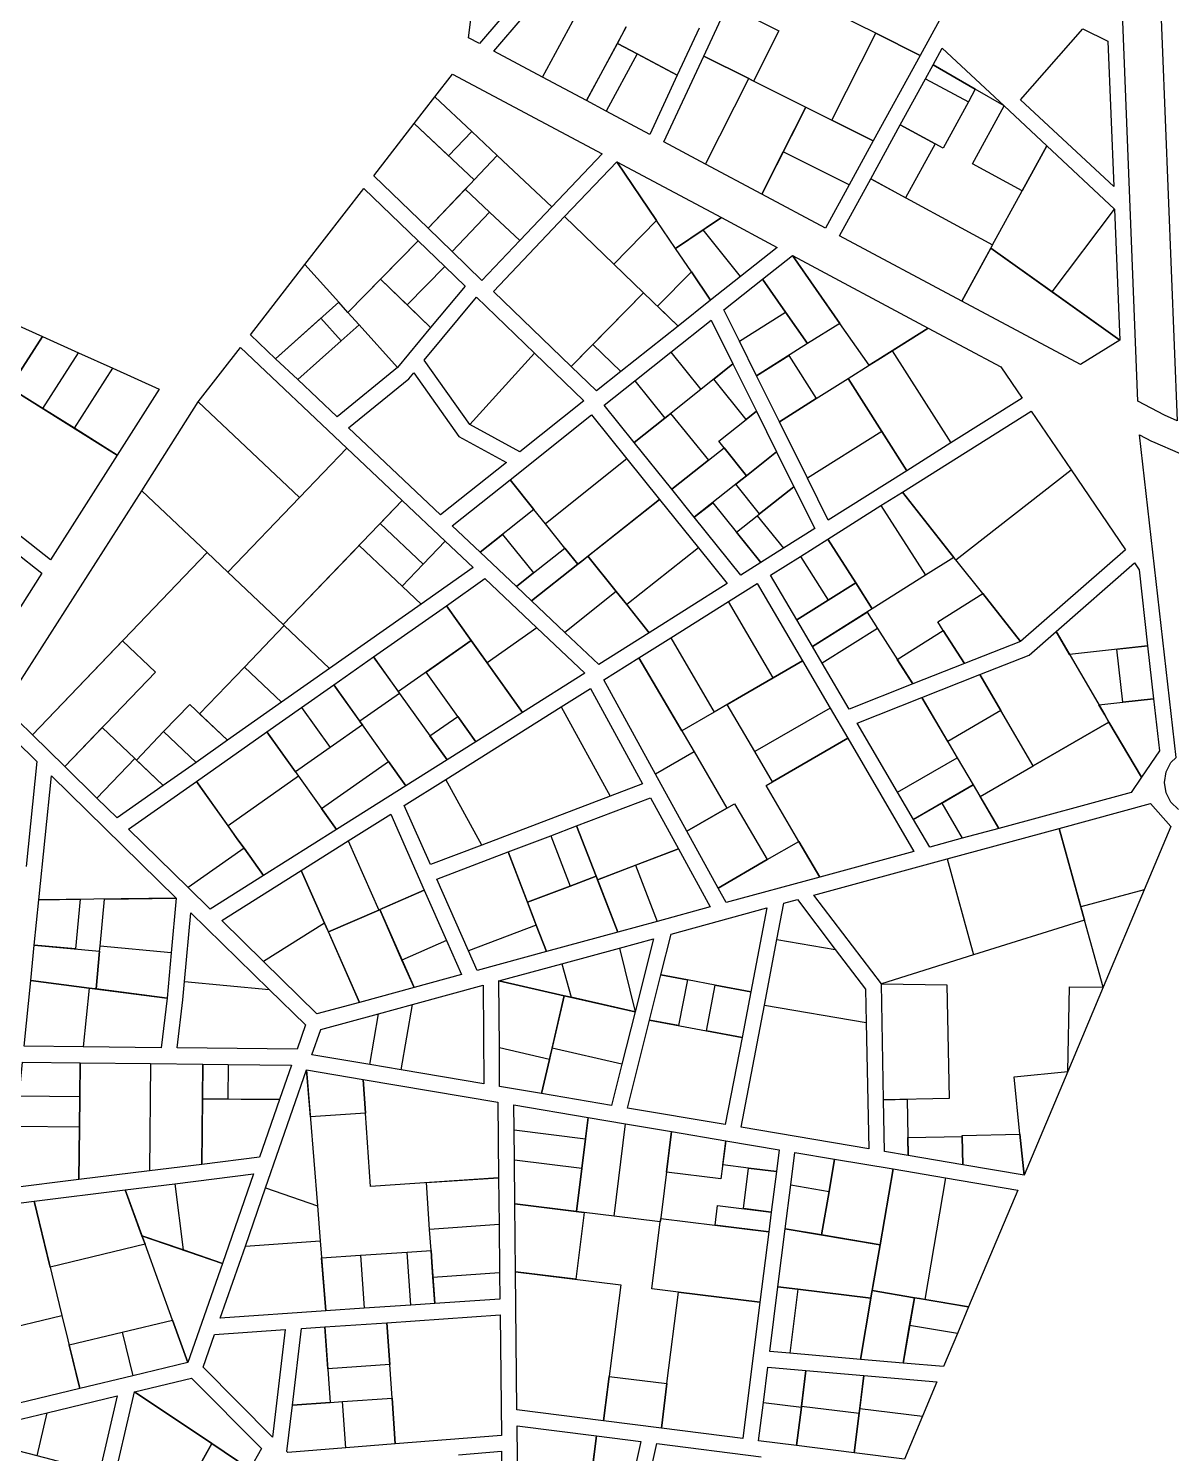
# Model space of a CAD drawing. Header units: inches. Extents: x 479068 to 481072, y 3926601 to 3928387.
# Drawn here: x 480594.9 to 480833.3, y 3927664 to 3927961.1 of the extents above; entities that cross this region are included whole.
import ezdxf

# ---------------------------------------------------------------- set-up
doc = ezdxf.new("R2010")
doc.units = ezdxf.units.IN
doc.header["$MEASUREMENT"] = 0

msp = doc.modelspace()

# ---------------------------------------------------------------- linework, layer by layer
for points in [[(480830.06, 3927989.36), (480834.43, 3927879.34), (480831.78, 3927880.47), (480826.26, 3927883.41), (480822.06, 3927989.08)], [(480705.94, 3927977.81), (480688.94, 3927957.99), (480686.69, 3927959.19), (480689.99, 3927985.78)], [(480765.46, 3927985.71), (480790.51, 3927973.18), (480780.83, 3927955.49)], [(480702.08, 3927950.97), (480691.94, 3927956.39), (480704.61, 3927971.16)], [(480702.08, 3927950.97), (480711.12, 3927967.69)], [(480735.73, 3927955.36), (480740.68, 3927965.98)], [(480740.68, 3927965.98), (480751.42, 3927960.61), (480746.12, 3927950.16), (480745.59, 3927950.43)], [(480771.59, 3927960.12), (480756.35, 3927967.73)], [(480719.58, 3927961.43), (480711.27, 3927946.07)], [(480717.73, 3927958.02), (480719.58, 3927961.43)], [(480734.78, 3927961.19), (480730.21, 3927951.36)], [(480771.09, 3927937.68), (480762.42, 3927942.02), (480771.59, 3927960.12)], [(480771.59, 3927960.12), (480771.59, 3927960.12), (480780.83, 3927955.49)], [(480780.83, 3927955.49), (480771.59, 3927960.12)], [(480814.79, 3927961.04), (480820.01, 3927958.44), (480821.21, 3927928.14), (480801.81, 3927946.26), (480814.79, 3927961.04)], [(480711.27, 3927946.07), (480717.73, 3927958.02)], [(480721.84, 3927955.83), (480717.73, 3927958.02)], [(480717.73, 3927958.02), (480721.84, 3927955.83)], [(480783.55, 3927953.55), (480785.45, 3927957.01), (480798.34, 3927944.97)], [(480721.84, 3927955.83), (480715.37, 3927943.88)], [(480721.84, 3927955.83), (480721.84, 3927955.83)], [(480730.21, 3927951.36), (480721.84, 3927955.83)], [(480721.84, 3927955.83), (480730.21, 3927951.36)], [(480736.09, 3927932.82), (480727.41, 3927937.46), (480735.73, 3927955.36)], [(480745.13, 3927950.66), (480735.73, 3927955.36)], [(480735.73, 3927955.36), (480745.13, 3927950.66)], [(480780.83, 3927955.49), (480771.09, 3927937.68)], [(480679.67, 3927946.84), (480683.36, 3927951.6), (480714.55, 3927934.96), (480704.07, 3927923.94)], [(480711.27, 3927946.07), (480702.08, 3927950.97)], [(480730.21, 3927951.36), (480724.47, 3927939.02), (480715.37, 3927943.88)], [(480781.96, 3927950.64), (480783.55, 3927953.55)], [(480792.35, 3927948.44), (480783.55, 3927953.55)], [(480783.55, 3927953.55), (480792.35, 3927948.44), (480792.35, 3927948.44)], [(480736.09, 3927932.82), (480745.13, 3927950.66)], [(480745.13, 3927950.66), (480745.13, 3927950.66)], [(480745.59, 3927950.43), (480745.13, 3927950.66)], [(480745.13, 3927950.66), (480745.59, 3927950.43)], [(480745.59, 3927950.43), (480757.01, 3927944.72)], [(480776.7, 3927941.02), (480781.96, 3927950.64)], [(480781.96, 3927950.64), (480790.91, 3927945.81)], [(480792.35, 3927948.44), (480790.91, 3927945.81)], [(480798.34, 3927944.97), (480792.35, 3927948.44)], [(480675.36, 3927941.29), (480679.67, 3927946.84)], [(480687.34, 3927939.65), (480679.67, 3927946.84)], [(480679.67, 3927946.84), (480687.34, 3927939.65), (480687.34, 3927939.65)], [(480715.37, 3927943.88), (480711.27, 3927946.07)], [(480790.91, 3927945.81), (480785.65, 3927936.19), (480783.97, 3927937.1)], [(480802.13, 3927927.29), (480791.74, 3927932.9), (480798.34, 3927944.97)], [(480798.34, 3927944.97), (480807.25, 3927936.65)], [(480757.01, 3927944.72), (480747.81, 3927926.57)], [(480752.3, 3927935.42), (480757.01, 3927944.72)], [(480757.01, 3927944.72), (480771.09, 3927937.68)], [(480678.25, 3927919.46), (480666.91, 3927930.4), (480675.36, 3927941.29)], [(480675.36, 3927941.29), (480687.86, 3927929.56)], [(480687.34, 3927939.65), (480682.52, 3927934.58), (480675.36, 3927941.29)], [(480692.68, 3927934.63), (480687.34, 3927939.65)], [(480770.54, 3927929.76), (480776.7, 3927941.02)], [(480783.97, 3927937.1), (480776.7, 3927941.02)], [(480776.7, 3927941.02), (480783.97, 3927937.1), (480783.97, 3927937.1)], [(480771.09, 3927937.68), (480766.08, 3927928.53)], [(480783.97, 3927937.1), (480777.81, 3927925.84), (480770.54, 3927929.76)], [(480802.13, 3927927.29), (480807.25, 3927936.65)], [(480807.25, 3927936.65), (480802.13, 3927927.29), (480802.13, 3927927.29)], [(480807.25, 3927936.65), (480821.4, 3927923.44)], [(480687.86, 3927929.56), (480692.68, 3927934.63)], [(480692.68, 3927934.63), (480692.68, 3927934.63), (480704.07, 3927923.94)], [(480704.07, 3927923.94), (480692.68, 3927934.63)], [(480706.72, 3927921.92), (480717.58, 3927933.34)], [(480725.89, 3927921.09), (480717.58, 3927933.34)], [(480717.58, 3927933.34), (480725.89, 3927921.09), (480725.89, 3927921.09)], [(480717.58, 3927933.34), (480739.42, 3927921.68)], [(480747.81, 3927926.57), (480752.3, 3927935.42)], [(480766.08, 3927928.53), (480752.3, 3927935.42)], [(480747.81, 3927926.57), (480736.09, 3927932.82)], [(480652.54, 3927911.89), (480664.87, 3927927.77), (480676.16, 3927916.87)], [(480687.14, 3927928.8), (480678.25, 3927919.46)], [(480678.25, 3927919.46), (480685.98, 3927927.59)], [(480685.98, 3927927.59), (480687.14, 3927928.8)], [(480691.05, 3927922.83), (480685.98, 3927927.59)], [(480685.98, 3927927.59), (480691.05, 3927922.83)], [(480687.86, 3927929.56), (480687.86, 3927929.56), (480687.14, 3927928.8)], [(480687.14, 3927928.8), (480687.86, 3927929.56)], [(480766.08, 3927928.53), (480761.12, 3927919.46), (480747.81, 3927926.57)], [(480789.55, 3927904.29), (480764.05, 3927917.9), (480770.54, 3927929.76)], [(480770.54, 3927929.76), (480795.97, 3927916.03)], [(480795.97, 3927916.03), (480802.13, 3927927.29)], [(480683.25, 3927914.63), (480691.05, 3927922.83)], [(480691.05, 3927922.83), (480691.05, 3927922.83)], [(480697.37, 3927916.9), (480691.05, 3927922.83)], [(480691.05, 3927922.83), (480697.37, 3927916.9)], [(480708.11, 3927890.64), (480691.87, 3927906.31), (480706.72, 3927921.92)], [(480704.07, 3927923.94), (480697.37, 3927916.9)], [(480706.72, 3927921.92), (480723.17, 3927906.04)], [(480725.89, 3927921.09), (480717, 3927912), (480706.72, 3927921.92)], [(480739.42, 3927921.68), (480729.84, 3927915.27)], [(480735.59, 3927919.12), (480739.42, 3927921.68)], [(480739.42, 3927921.68), (480751.03, 3927915.48), (480743.4, 3927909.42)], [(480808.4, 3927906.18), (480821.4, 3927923.44)], [(480821.4, 3927923.44), (480822.48, 3927896.14)], [(480683.25, 3927914.63), (480678.25, 3927919.46)], [(480729.84, 3927915.27), (480725.89, 3927921.09)], [(480729.84, 3927915.27), (480735.59, 3927919.12)], [(480743.4, 3927909.42), (480735.59, 3927919.12)], [(480676.16, 3927916.87), (480661.54, 3927901.92)], [(480668.31, 3927908.85), (480676.16, 3927916.87)], [(480676.16, 3927916.87), (480681.71, 3927911.52)], [(480697.37, 3927916.9), (480689.49, 3927908.61), (480683.25, 3927914.63)], [(480733.15, 3927910.39), (480729.84, 3927915.27)], [(480795.72, 3927915.57), (480789.55, 3927904.29)], [(480789.55, 3927904.29), (480795.59, 3927915.33)], [(480795.59, 3927915.33), (480795.72, 3927915.57)], [(480795.59, 3927915.33), (480822.48, 3927896.14)], [(480808.4, 3927906.18), (480795.59, 3927915.33)], [(480795.97, 3927916.03), (480795.97, 3927916.03), (480795.72, 3927915.57)], [(480795.72, 3927915.57), (480795.97, 3927916.03)], [(480747.99, 3927908.85), (480754.21, 3927913.78)], [(480764.11, 3927899.64), (480754.21, 3927913.78)], [(480754.21, 3927913.78), (480764.11, 3927899.64), (480764.11, 3927899.64)], [(480754.21, 3927913.78), (480782.55, 3927898.66)], [(480646.45, 3927892.28), (480641.19, 3927897.26), (480652.54, 3927911.89)], [(480659.64, 3927904.03), (480652.54, 3927911.89)], [(480652.54, 3927911.89), (480659.64, 3927904.03), (480659.64, 3927904.03)], [(480681.71, 3927911.52), (480673.86, 3927903.49)], [(480681.71, 3927911.52), (480685.95, 3927907.42), (480678.77, 3927898.75)], [(480730.38, 3927899.08), (480726.12, 3927903.2), (480733.15, 3927910.39)], [(480733.15, 3927910.39), (480733.15, 3927910.39), (480737.17, 3927904.47)], [(480737.17, 3927904.47), (480733.15, 3927910.39)], [(480743.4, 3927909.42), (480737.17, 3927904.47)], [(480661.54, 3927901.92), (480668.31, 3927908.85)], [(480668.31, 3927908.85), (480678.77, 3927898.75)], [(480673.86, 3927903.49), (480668.31, 3927908.85)], [(480743.18, 3927895.9), (480739.93, 3927902.44), (480747.99, 3927908.85)], [(480752.81, 3927901.96), (480747.99, 3927908.85)], [(480747.99, 3927908.85), (480752.81, 3927901.96)], [(480659.64, 3927904.03), (480646.45, 3927892.28)], [(480661.54, 3927901.92), (480659.64, 3927904.03)], [(480678.77, 3927898.75), (480673.86, 3927903.49)], [(480686.94, 3927878.55), (480677.45, 3927891.95), (480688.34, 3927905.12), (480700.47, 3927893.41)], [(480723.17, 3927906.04), (480708.11, 3927890.64)], [(480712.59, 3927895.23), (480723.17, 3927906.04)], [(480723.17, 3927906.04), (480730.38, 3927899.08)], [(480737.17, 3927904.47), (480730.38, 3927899.08)], [(480822.48, 3927896.14), (480814.32, 3927891.07), (480789.55, 3927904.29)], [(480822.48, 3927896.14), (480808.4, 3927906.18)], [(480580.15, 3927895.31), (480585.59, 3927902.38), (480597.82, 3927896.88)], [(480646.45, 3927892.28), (480655.92, 3927900.72), (480660.16, 3927896.03)], [(480663.87, 3927899.34), (480661.54, 3927901.92)], [(480743.18, 3927895.9), (480752.81, 3927901.96)], [(480752.81, 3927901.96), (480752.81, 3927901.96)], [(480757.39, 3927895.42), (480752.81, 3927901.96)], [(480752.81, 3927901.96), (480757.39, 3927895.42)], [(480660.16, 3927896.03), (480663.87, 3927899.34)], [(480663.87, 3927899.34), (480663.87, 3927899.34), (480671.9, 3927890.45)], [(480671.9, 3927890.45), (480663.87, 3927899.34)], [(480678.77, 3927898.75), (480671.9, 3927890.45)], [(480730.38, 3927899.08), (480718.43, 3927889.59)], [(480728.85, 3927893.65), (480737.27, 3927900.33), (480741.82, 3927891.18)], [(480764.11, 3927899.64), (480757.39, 3927895.42)], [(480770.23, 3927890.9), (480764.11, 3927899.64)], [(480782.55, 3927898.66), (480772, 3927892.02)], [(480775.01, 3927893.92), (480782.55, 3927898.66)], [(480782.55, 3927898.66), (480797.69, 3927890.58), (480802.12, 3927884.08), (480787.25, 3927874.73)], [(480592.04, 3927887.83), (480597.82, 3927896.88)], [(480597.82, 3927896.88), (480592.04, 3927887.83)], [(480597.82, 3927896.88), (480605.35, 3927893.5)], [(480630.32, 3927883.26), (480639.15, 3927894.63), (480661.33, 3927873.64)], [(480660.16, 3927896.03), (480660.16, 3927896.03), (480651.06, 3927887.92)], [(480651.06, 3927887.92), (480660.16, 3927896.03)], [(480708.11, 3927890.64), (480712.59, 3927895.23)], [(480712.59, 3927895.23), (480718.43, 3927889.59)], [(480746.75, 3927888.72), (480743.18, 3927895.9)], [(480757.39, 3927895.42), (480746.75, 3927888.72)], [(480597.94, 3927881.88), (480605.35, 3927893.5)], [(480605.35, 3927893.5), (480612.49, 3927890.3)], [(480651.06, 3927887.92), (480646.45, 3927892.28)], [(480700.47, 3927893.41), (480686.94, 3927878.55)], [(480700.47, 3927893.41), (480710.75, 3927883.49), (480697.4, 3927872.89), (480686.94, 3927878.55)], [(480721.33, 3927887.67), (480728.85, 3927893.65)], [(480728.85, 3927893.65), (480735.11, 3927885.86)], [(480746.75, 3927888.72), (480753.48, 3927892.95), (480759.2, 3927883.97)], [(480770.23, 3927890.9), (480772, 3927892.02)], [(480772, 3927892.02), (480770.23, 3927890.9), (480770.23, 3927890.9)], [(480772, 3927892.02), (480775.01, 3927893.92)], [(480775.01, 3927893.92), (480787.25, 3927874.73)], [(480604.49, 3927877.76), (480612.49, 3927890.3)], [(480612.49, 3927890.3), (480622.2, 3927885.94), (480613.41, 3927872.15)], [(480671.9, 3927890.45), (480659.26, 3927880.16), (480651.06, 3927887.92)], [(480684.67, 3927876.02), (480694.58, 3927870.66), (480680.84, 3927859.74), (480661.68, 3927877.86), (480674.26, 3927888.1), (480675.26, 3927889.31), (480684.67, 3927876.02)], [(480718.43, 3927889.59), (480713.36, 3927885.57), (480708.11, 3927890.64)], [(480741.82, 3927891.18), (480735.11, 3927885.86)], [(480744.58, 3927879.61), (480737.82, 3927888.01), (480741.82, 3927891.18)], [(480741.82, 3927891.18), (480746.72, 3927881.31)], [(480751.51, 3927879.13), (480746.75, 3927888.72)], [(480765.81, 3927888.12), (480770.23, 3927890.9)], [(480591.03, 3927886.23), (480613.41, 3927872.15)], [(480597.94, 3927881.88), (480591.03, 3927886.23)], [(480721.2, 3927874.82), (480714.94, 3927882.6), (480721.33, 3927887.67)], [(480721.33, 3927887.67), (480727.59, 3927879.89)], [(480735.11, 3927885.86), (480728.21, 3927880.39)], [(480759.2, 3927883.97), (480765.81, 3927888.12)], [(480772.84, 3927877.11), (480765.81, 3927888.12)], [(480765.81, 3927888.12), (480772.84, 3927877.11)], [(480618.53, 3927864.76), (480630.32, 3927883.26)], [(480651.47, 3927863.35), (480630.32, 3927883.26)], [(480759.2, 3927883.97), (480759.2, 3927883.97), (480751.51, 3927879.13)], [(480751.51, 3927879.13), (480759.2, 3927883.97)], [(480604.49, 3927877.76), (480597.94, 3927881.88)], [(480695.34, 3927867.03), (480712.35, 3927880.54), (480719.71, 3927871.39)], [(480727.59, 3927879.89), (480721.2, 3927874.82)], [(480721.2, 3927874.82), (480727.59, 3927879.89)], [(480727.59, 3927879.89), (480728.21, 3927880.39)], [(480728.21, 3927880.39), (480727.59, 3927879.89)], [(480727.59, 3927879.89), (480727.59, 3927879.89)], [(480728.21, 3927880.39), (480728.83, 3927880.87), (480736.69, 3927871.09)], [(480739.98, 3927873.7), (480738.87, 3927875.09), (480744.58, 3927879.61)], [(480744.58, 3927879.61), (480746.72, 3927881.31)], [(480746.72, 3927881.31), (480744.58, 3927879.61), (480744.58, 3927879.61)], [(480746.72, 3927881.31), (480750.93, 3927872.84)], [(480777.16, 3927864.46), (480803.98, 3927881.35), (480812.32, 3927869.09)], [(480613.41, 3927872.15), (480604.49, 3927877.76)], [(480757.36, 3927867.36), (480751.51, 3927879.13)], [(480772.84, 3927877.11), (480757.36, 3927867.36)], [(480772.84, 3927877.11), (480772.84, 3927877.11)], [(480778.05, 3927868.93), (480772.84, 3927877.11)], [(480772.84, 3927877.11), (480778.05, 3927868.93)], [(480729.07, 3927865.04), (480721.2, 3927874.82)], [(480736.69, 3927871.09), (480739.98, 3927873.7)], [(480739.98, 3927873.7), (480739.98, 3927873.7), (480744.67, 3927867.87)], [(480744.67, 3927867.87), (480739.98, 3927873.7)], [(480787.25, 3927874.73), (480778.05, 3927868.93)], [(480834.7, 3927798.29), (480833.15, 3927799.84), (480832.16, 3927801.79), (480831.81, 3927803.95), (480832.16, 3927806.11), (480833.15, 3927808.07), (480834.21, 3927809.12), (480826.61, 3927876.43), (480829.07, 3927875.11), (480829.31, 3927875), (480835.1, 3927872.53)], [(480613.41, 3927872.15), (480599.51, 3927850.35), (480578.63, 3927866.79)], [(480651.47, 3927863.35), (480661.33, 3927873.64)], [(480661.33, 3927873.64), (480651.47, 3927863.35)], [(480661.33, 3927873.64), (480672.88, 3927862.72)], [(480719.71, 3927871.39), (480702.7, 3927857.88)], [(480719.71, 3927871.39), (480726.49, 3927862.95)], [(480736.69, 3927871.09), (480736.69, 3927871.09), (480729.07, 3927865.04)], [(480729.07, 3927865.04), (480736.69, 3927871.09)], [(480744.67, 3927867.87), (480750.93, 3927872.84)], [(480750.93, 3927872.84), (480744.67, 3927867.87)], [(480750.93, 3927872.84), (480754.53, 3927865.59)], [(480744.67, 3927867.87), (480743.73, 3927867.13)], [(480743.73, 3927867.13), (480744.67, 3927867.87)], [(480744.67, 3927867.87), (480744.67, 3927867.87)], [(480778.05, 3927868.93), (480761.69, 3927858.64), (480757.36, 3927867.36)], [(480788.32, 3927850.35), (480812.32, 3927869.09)], [(480812.32, 3927869.09), (480823.65, 3927852.45), (480801.78, 3927833.34)], [(480595.75, 3927813.83), (480589.78, 3927819.68), (480618.53, 3927864.76)], [(480632.19, 3927851.84), (480618.53, 3927864.76)], [(480618.53, 3927864.76), (480632.19, 3927851.84), (480632.19, 3927851.84)], [(480689.11, 3927851.92), (480683.27, 3927857.45), (480695.34, 3927867.03)], [(480700.33, 3927860.83), (480695.34, 3927867.03)], [(480695.34, 3927867.03), (480700.33, 3927860.83), (480700.33, 3927860.83)], [(480733.76, 3927859.21), (480729.07, 3927865.04)], [(480743.73, 3927867.13), (480733.76, 3927859.21)], [(480747.38, 3927859.92), (480742.43, 3927866.09), (480743.73, 3927867.13)], [(480747.38, 3927859.92), (480754.53, 3927865.59)], [(480754.53, 3927865.59), (480747.38, 3927859.92), (480747.38, 3927859.92)], [(480754.53, 3927865.59), (480758.87, 3927856.86), (480752.33, 3927852.74)], [(480651.47, 3927863.35), (480636.51, 3927847.75)], [(480636.51, 3927847.75), (480651.47, 3927863.35)], [(480672.88, 3927862.72), (480648.06, 3927836.83)], [(480651.47, 3927863.35), (480651.47, 3927863.35)], [(480677.22, 3927849.47), (480668.29, 3927857.92), (480672.88, 3927862.72)], [(480672.88, 3927862.72), (480681.82, 3927854.26)], [(480726.49, 3927862.95), (480710.3, 3927850.09)], [(480711.55, 3927851.08), (480726.49, 3927862.95)], [(480726.49, 3927862.95), (480734.61, 3927852.86)], [(480733.76, 3927859.21), (480737.59, 3927862.25), (480747.62, 3927849.78)], [(480772.67, 3927861.64), (480777.16, 3927864.46)], [(480787.91, 3927850.86), (480777.16, 3927864.46)], [(480777.16, 3927864.46), (480787.91, 3927850.86), (480787.91, 3927850.86)], [(480580.74, 3927860.91), (480597.72, 3927847.55), (480586.59, 3927830.1), (480567.47, 3927843.65)], [(480700.33, 3927860.83), (480689.11, 3927851.92)], [(480702.7, 3927857.88), (480700.33, 3927860.83)], [(480747.62, 3927849.78), (480743.45, 3927847.16), (480733.76, 3927859.21)], [(480747.62, 3927849.78), (480742.55, 3927856.08), (480746.88, 3927859.52)], [(480746.88, 3927859.52), (480747.38, 3927859.92)], [(480746.88, 3927859.52), (480752.33, 3927852.74)], [(480761.61, 3927854.68), (480772.67, 3927861.64)], [(480772.67, 3927861.64), (480781.94, 3927847.11)], [(480706.79, 3927852.8), (480702.7, 3927857.88)], [(480648.06, 3927836.83), (480663.88, 3927853.33), (480676.81, 3927841.11)], [(480681.82, 3927854.26), (480687.66, 3927848.74), (480676.81, 3927841.11)], [(480677.22, 3927849.47), (480681.82, 3927854.26)], [(480681.82, 3927854.26), (480677.22, 3927849.47), (480677.22, 3927849.47)], [(480689.11, 3927851.92), (480693.8, 3927855.65), (480700.26, 3927847.62)], [(480734.61, 3927852.86), (480719.66, 3927841)], [(480734.61, 3927852.86), (480740.63, 3927845.38), (480724.37, 3927835.15)], [(480755.87, 3927851.07), (480761.61, 3927854.68)], [(480767.43, 3927845.57), (480761.61, 3927854.68)], [(480761.61, 3927854.68), (480767.43, 3927845.57)], [(480632.19, 3927851.84), (480595.75, 3927813.83)], [(480636.51, 3927847.75), (480632.19, 3927851.84)], [(480696.67, 3927844.77), (480689.11, 3927851.92)], [(480700.26, 3927847.62), (480706.79, 3927852.8)], [(480706.79, 3927852.8), (480706.79, 3927852.8), (480709.49, 3927849.45)], [(480709.49, 3927849.45), (480706.79, 3927852.8)], [(480709.49, 3927849.45), (480710.3, 3927850.09)], [(480710.3, 3927850.09), (480709.49, 3927849.45)], [(480710.3, 3927850.09), (480711.55, 3927851.08)], [(480717.48, 3927843.71), (480711.55, 3927851.08)], [(480711.55, 3927851.08), (480717.48, 3927843.71)], [(480752.33, 3927852.74), (480747.62, 3927849.78)], [(480755.13, 3927837.83), (480749.66, 3927847.16), (480755.87, 3927851.07)], [(480755.87, 3927851.07), (480761.69, 3927841.95)], [(480787.91, 3927850.86), (480781.94, 3927847.11)], [(480788.32, 3927850.35), (480787.91, 3927850.86)], [(480793.89, 3927843.31), (480788.32, 3927850.35)], [(480648.06, 3927836.83), (480636.51, 3927847.75)], [(480676.81, 3927841.11), (480672.82, 3927844.88), (480677.22, 3927849.47)], [(480700.26, 3927847.62), (480700.26, 3927847.62), (480696.67, 3927844.77)], [(480696.67, 3927844.77), (480700.26, 3927847.62)], [(480709.49, 3927849.45), (480699.83, 3927841.78)], [(480699.83, 3927841.78), (480709.49, 3927849.45)], [(480709.49, 3927849.45), (480709.49, 3927849.45)], [(480781.94, 3927847.11), (480770.88, 3927840.15)], [(480809.18, 3927835.4), (480825.53, 3927849.7), (480826.5, 3927848.27), (480828.29, 3927832.41)], [(480682.08, 3927840.77), (480690.11, 3927846.42), (480700.96, 3927836.15)], [(480699.83, 3927841.78), (480696.67, 3927844.77)], [(480740.89, 3927841.64), (480746.85, 3927845.39), (480756.31, 3927829.25)], [(480761.69, 3927841.95), (480767.43, 3927845.57)], [(480767.43, 3927845.57), (480761.69, 3927841.95)], [(480767.43, 3927845.57), (480767.43, 3927845.57)], [(480770.88, 3927840.15), (480767.43, 3927845.57)], [(480767.43, 3927845.57), (480770.88, 3927840.15)], [(480676.81, 3927841.11), (480657.72, 3927827.69)], [(480706.78, 3927835.2), (480699.83, 3927841.78)], [(480717.48, 3927843.71), (480706.78, 3927835.2)], [(480717.48, 3927843.71), (480717.48, 3927843.71)], [(480718.7, 3927842.2), (480717.48, 3927843.71)], [(480717.48, 3927843.71), (480718.7, 3927842.2)], [(480718.7, 3927842.2), (480724.37, 3927835.15)], [(480719.66, 3927841), (480718.7, 3927842.2)], [(480724.37, 3927835.15), (480719.66, 3927841)], [(480728.85, 3927834.06), (480740.89, 3927841.64)], [(480750.21, 3927825.73), (480740.89, 3927841.64)], [(480761.69, 3927841.95), (480755.13, 3927837.83)], [(480755.13, 3927837.83), (480761.69, 3927841.95)], [(480761.69, 3927841.95), (480761.69, 3927841.95)], [(480785.68, 3927835.63), (480784.53, 3927837.42), (480793.89, 3927843.31)], [(480793.89, 3927843.31), (480793.89, 3927843.31), (480801.78, 3927833.34)], [(480801.78, 3927833.34), (480793.89, 3927843.31)], [(480666.9, 3927830.1), (480682.08, 3927840.77)], [(480687.24, 3927833.52), (480682.08, 3927840.77)], [(480682.08, 3927840.77), (480687.24, 3927833.52)], [(480770.88, 3927840.15), (480758.38, 3927832.28)], [(480758.38, 3927832.28), (480769.79, 3927839.46), (480771.97, 3927836.04)], [(480639.97, 3927827.96), (480648.27, 3927836.62)], [(480648.27, 3927836.62), (480648.06, 3927836.83)], [(480648.27, 3927836.62), (480648.27, 3927836.62), (480657.72, 3927827.69)], [(480657.72, 3927827.69), (480648.27, 3927836.62)], [(480700.96, 3927836.15), (480690.57, 3927828.85)], [(480700.96, 3927836.15), (480710.95, 3927826.7), (480697.94, 3927818.51)], [(480724.37, 3927835.15), (480713.84, 3927828.52), (480706.78, 3927835.2)], [(480758.38, 3927832.28), (480755.13, 3927837.83)], [(480771.97, 3927836.04), (480760.43, 3927828.78)], [(480771.97, 3927836.04), (480779.36, 3927824.46)], [(480779.36, 3927824.46), (480776.09, 3927829.59), (480785.68, 3927835.63)], [(480785.68, 3927835.63), (480785.68, 3927835.63), (480790.09, 3927828.7)], [(480790.09, 3927828.7), (480785.68, 3927835.63)], [(480793.31, 3927826.43), (480803.55, 3927830.48), (480809.18, 3927835.4)], [(480809.18, 3927835.4), (480819.34, 3927818.06)], [(480828.29, 3927832.41), (480811.99, 3927830.6), (480809.18, 3927835.4)], [(480595.75, 3927813.83), (480614.54, 3927833.43), (480621.39, 3927826.95), (480602.48, 3927807.23)], [(480687.24, 3927833.52), (480672.06, 3927822.86), (480666.9, 3927830.1)], [(480684.45, 3927817.71), (480677.88, 3927826.94), (480687.24, 3927833.52)], [(480687.24, 3927833.52), (480687.24, 3927833.52)], [(480688.61, 3927831.6), (480687.24, 3927833.52)], [(480687.24, 3927833.52), (480688.61, 3927831.6)], [(480722.22, 3927829.89), (480728.85, 3927834.06)], [(480728.85, 3927834.06), (480737.9, 3927818.61)], [(480760.43, 3927828.78), (480758.38, 3927832.28)], [(480801.78, 3927833.34), (480790.09, 3927828.7)], [(480823.14, 3927820.65), (480821.89, 3927831.7), (480828.29, 3927832.41)], [(480828.29, 3927832.41), (480829.54, 3927821.36)], [(480658.61, 3927824.28), (480666.9, 3927830.1)], [(480666.9, 3927830.1), (480672.32, 3927822.5)], [(480688.61, 3927831.6), (480697.94, 3927818.51)], [(480690.57, 3927828.85), (480688.61, 3927831.6)], [(480725.69, 3927805.65), (480714.91, 3927825.29), (480722.22, 3927829.89)], [(480722.22, 3927829.89), (480733.71, 3927810.28)], [(480737.9, 3927818.61), (480731.13, 3927814.69), (480722.22, 3927829.89)], [(480750.21, 3927825.73), (480756.31, 3927829.25)], [(480756.31, 3927829.25), (480750.21, 3927825.73)], [(480756.31, 3927829.25), (480762.08, 3927819.4)], [(480636.43, 3927812.72), (480630.62, 3927818.22), (480639.97, 3927827.96)], [(480647.7, 3927820.65), (480639.97, 3927827.96)], [(480657.72, 3927827.69), (480647.7, 3927820.65)], [(480697.94, 3927818.51), (480690.57, 3927828.85)], [(480779.36, 3927824.46), (480766.05, 3927819.19), (480760.43, 3927828.78)], [(480790.09, 3927828.7), (480779.36, 3927824.46)], [(480781.23, 3927821.65), (480793.31, 3927826.43)], [(480797.71, 3927818.92), (480793.31, 3927826.43)], [(480793.31, 3927826.43), (480797.71, 3927818.92), (480797.71, 3927818.92)], [(480651.89, 3927819.55), (480658.61, 3927824.28)], [(480658.61, 3927824.28), (480664.23, 3927816.39)], [(480664.03, 3927816.68), (480658.61, 3927824.28)], [(480705.99, 3927819.67), (480712.1, 3927823.52), (480722.99, 3927803.66), (480716.19, 3927801.07)], [(480750.21, 3927825.73), (480743.61, 3927821.91)], [(480743.61, 3927821.91), (480750.21, 3927825.73)], [(480750.21, 3927825.73), (480750.21, 3927825.73)], [(480623.11, 3927814.52), (480628.54, 3927820.19), (480636.43, 3927812.72)], [(480647.7, 3927820.65), (480636.43, 3927812.72)], [(480672.32, 3927822.5), (480664.03, 3927816.68)], [(480672.32, 3927822.5), (480682.21, 3927808.61)], [(480743.61, 3927821.91), (480737.9, 3927818.61)], [(480746.41, 3927810.35), (480740.64, 3927820.19), (480743.61, 3927821.91)], [(480776.16, 3927801.91), (480767.74, 3927816.3), (480781.23, 3927821.65)], [(480781.23, 3927821.65), (480788.59, 3927809.09)], [(480797.71, 3927818.92), (480786.6, 3927812.49), (480781.23, 3927821.65)], [(480819.34, 3927818.06), (480818.14, 3927820.1), (480823.14, 3927820.65)], [(480823.14, 3927820.65), (480829.54, 3927821.36)], [(480829.54, 3927821.36), (480823.14, 3927820.65), (480823.14, 3927820.65)], [(480829.54, 3927821.36), (480830.76, 3927810.53), (480826.99, 3927805)], [(480644.66, 3927814.47), (480651.89, 3927819.55)], [(480651.89, 3927819.55), (480657.85, 3927811.19)], [(480682.21, 3927808.61), (480678.64, 3927813.63), (480684.45, 3927817.71)], [(480681.97, 3927804.56), (480705.99, 3927819.67)], [(480684.45, 3927817.71), (480684.45, 3927817.71), (480688.23, 3927812.41)], [(480688.23, 3927812.41), (480684.45, 3927817.71)], [(480697.94, 3927818.51), (480688.23, 3927812.41)], [(480705.99, 3927819.67), (480716.19, 3927801.07)], [(480762.08, 3927819.4), (480746.41, 3927810.35)], [(480762.08, 3927819.4), (480765.75, 3927813.13)], [(480804.45, 3927807.41), (480797.71, 3927818.92)], [(480820.23, 3927816.53), (480819.34, 3927818.06)], [(480819.34, 3927818.06), (480820.23, 3927816.53)], [(480560.46, 3927789.81), (480587.63, 3927817.15), (480596.67, 3927808.29), (480594.46, 3927786.42)], [(480602.48, 3927807.23), (480610.28, 3927815.36), (480617.07, 3927808.94)], [(480623.03, 3927803.3), (480617.43, 3927808.6), (480623.11, 3927814.52)], [(480629.88, 3927808.12), (480623.11, 3927814.52)], [(480629.95, 3927804.13), (480644.66, 3927814.47)], [(480644.66, 3927814.47), (480651.25, 3927805.23)], [(480657.85, 3927811.19), (480650.62, 3927806.11), (480644.66, 3927814.47)], [(480664.57, 3927815.92), (480657.85, 3927811.19)], [(480664.23, 3927816.39), (480664.03, 3927816.68)], [(480664.57, 3927815.92), (480664.23, 3927816.39)], [(480664.23, 3927816.39), (480664.57, 3927815.92), (480664.57, 3927815.92)], [(480670.01, 3927808.28), (480664.57, 3927815.92)], [(480804.45, 3927807.41), (480820.23, 3927816.53)], [(480820.23, 3927816.53), (480804.45, 3927807.41), (480804.45, 3927807.41)], [(480820.23, 3927816.53), (480820.23, 3927816.53)], [(480826.99, 3927805), (480820.23, 3927816.53)], [(480820.23, 3927816.53), (480826.99, 3927805)], [(480602.48, 3927807.23), (480595.75, 3927813.83)], [(480636.43, 3927812.72), (480629.88, 3927808.12)], [(480688.23, 3927812.41), (480682.21, 3927808.61)], [(480750.08, 3927804.07), (480765.75, 3927813.13)], [(480765.75, 3927813.13), (480750.08, 3927804.07), (480750.08, 3927804.07)], [(480765.75, 3927813.13), (480779.57, 3927789.54), (480759.92, 3927784.19)], [(480617.07, 3927808.94), (480609.16, 3927800.68)], [(480617.07, 3927808.94), (480623.03, 3927803.3)], [(480682.21, 3927808.61), (480673.62, 3927803.21)], [(480733.71, 3927810.28), (480725.69, 3927805.65)], [(480733.71, 3927810.28), (480740.57, 3927798.57)], [(480750.08, 3927804.07), (480746.41, 3927810.35)], [(480776.16, 3927801.91), (480788.59, 3927809.09)], [(480788.59, 3927809.09), (480791.91, 3927803.41)], [(480609.16, 3927800.68), (480602.48, 3927807.23)], [(480629.88, 3927808.12), (480623.03, 3927803.3)], [(480659.17, 3927794.11), (480656.06, 3927798.47), (480670.01, 3927808.28)], [(480670.01, 3927808.28), (480670.01, 3927808.28), (480673.62, 3927803.21)], [(480673.62, 3927803.21), (480670.01, 3927808.28)], [(480732.22, 3927793.75), (480725.69, 3927805.65)], [(480797.23, 3927794.34), (480793.34, 3927800.99), (480804.45, 3927807.41)], [(480597.1, 3927779.49), (480599.71, 3927805.31), (480625.75, 3927779.77)], [(480623.03, 3927803.3), (480613.39, 3927796.53), (480609.16, 3927800.68)], [(480628.2, 3927782.01), (480615.79, 3927794.18), (480629.95, 3927804.13)], [(480629.95, 3927804.13), (480638.6, 3927791.99)], [(480636.54, 3927794.89), (480629.95, 3927804.13)], [(480651.25, 3927805.23), (480636.54, 3927794.89)], [(480651.25, 3927805.23), (480659.17, 3927794.11)], [(480673.62, 3927803.21), (480659.17, 3927794.11)], [(480689.47, 3927790.88), (480678.72, 3927786.79), (480673.29, 3927799.09), (480681.97, 3927804.56)], [(480689.47, 3927790.88), (480681.97, 3927804.56)], [(480755.57, 3927791.63), (480748.73, 3927803.29), (480750.08, 3927804.07)], [(480791.91, 3927803.41), (480779.49, 3927796.23)], [(480785.34, 3927799.62), (480791.91, 3927803.41)], [(480791.91, 3927803.41), (480797.23, 3927794.34)], [(480826.99, 3927805), (480824.84, 3927801.86), (480797.23, 3927794.34)], [(480716.19, 3927801.07), (480689.47, 3927790.88)], [(480709.23, 3927794.88), (480724.6, 3927800.74), (480730.44, 3927790.09)], [(480740.57, 3927798.57), (480742.15, 3927799.49), (480748.98, 3927787.83)], [(480779.49, 3927796.23), (480776.16, 3927801.91)], [(480779.49, 3927796.23), (480785.34, 3927799.62)], [(480785.34, 3927799.62), (480789.64, 3927792.28)], [(480809.87, 3927794.36), (480828.9, 3927799.54), (480833.14, 3927794.75), (480827.59, 3927781.57)], [(480661.62, 3927791.75), (480670.45, 3927797.31), (480677.45, 3927781.45)], [(480740.57, 3927798.57), (480740.57, 3927798.57), (480732.22, 3927793.75)], [(480732.22, 3927793.75), (480740.57, 3927798.57)], [(480638.6, 3927791.99), (480636.54, 3927794.89)], [(480659.17, 3927794.11), (480643.92, 3927784.52)], [(480703.82, 3927792.82), (480709.23, 3927794.88)], [(480713.28, 3927784.39), (480709.23, 3927794.88)], [(480709.23, 3927794.88), (480713.28, 3927784.39)], [(480738.72, 3927781.9), (480732.22, 3927793.75)], [(480789.64, 3927792.28), (480782.88, 3927790.44), (480779.49, 3927796.23)], [(480786.47, 3927787.99), (480809.87, 3927794.36)], [(480797.23, 3927794.34), (480789.64, 3927792.28)], [(480809.87, 3927794.36), (480814.8, 3927776.49)], [(480814.39, 3927777.98), (480809.87, 3927794.36)], [(480639.87, 3927790.21), (480638.6, 3927791.99)], [(480638.6, 3927791.99), (480639.87, 3927790.21)], [(480651.81, 3927785.57), (480661.62, 3927791.75)], [(480661.62, 3927791.75), (480667.98, 3927777.33)], [(480694.92, 3927789.43), (480703.82, 3927792.82)], [(480703.82, 3927792.82), (480707.87, 3927782.33)], [(480748.98, 3927787.83), (480755.57, 3927791.63)], [(480755.57, 3927791.63), (480755.57, 3927791.63), (480759.92, 3927784.19)], [(480759.92, 3927784.19), (480755.57, 3927791.63)], [(480639.87, 3927790.21), (480628.2, 3927782.01)], [(480639.87, 3927790.21), (480639.87, 3927790.21)], [(480643.92, 3927784.52), (480639.87, 3927790.21)], [(480639.87, 3927790.21), (480643.92, 3927784.52)], [(480686.66, 3927768.79), (480680.05, 3927783.76), (480694.92, 3927789.43)], [(480694.92, 3927789.43), (480700.18, 3927775.82)], [(480698.97, 3927778.94), (480694.92, 3927789.43)], [(480730.44, 3927790.09), (480713.57, 3927783.65)], [(480721.48, 3927786.67), (480730.44, 3927790.09)], [(480730.44, 3927790.09), (480737.08, 3927777.97), (480726.01, 3927774.96)], [(480748.98, 3927787.83), (480748.98, 3927787.83), (480738.72, 3927781.9)], [(480738.72, 3927781.9), (480748.98, 3927787.83)], [(480772.76, 3927761.93), (480758.7, 3927780.44), (480786.47, 3927787.99)], [(480786.47, 3927787.99), (480791.99, 3927767.96)], [(480643.92, 3927784.52), (480632.79, 3927777.51), (480628.2, 3927782.01)], [(480643.92, 3927766.6), (480635.22, 3927775.13), (480651.81, 3927785.57)], [(480656.65, 3927774.61), (480651.81, 3927785.57)], [(480651.81, 3927785.57), (480656.65, 3927774.61)], [(480713.57, 3927783.65), (480721.48, 3927786.67)], [(480721.48, 3927786.67), (480726.01, 3927774.96)], [(480707.87, 3927782.33), (480698.97, 3927778.94)], [(480698.97, 3927778.94), (480707.87, 3927782.33)], [(480707.87, 3927782.33), (480713.28, 3927784.39)], [(480713.28, 3927784.39), (480707.87, 3927782.33)], [(480707.87, 3927782.33), (480707.87, 3927782.33)], [(480713.28, 3927784.39), (480713.28, 3927784.39)], [(480713.42, 3927784.03), (480713.28, 3927784.39)], [(480713.28, 3927784.39), (480713.42, 3927784.03)], [(480713.42, 3927784.03), (480717.79, 3927772.72)], [(480713.57, 3927783.65), (480713.42, 3927784.03)], [(480717.79, 3927772.72), (480713.57, 3927783.65)], [(480759.92, 3927784.19), (480740.38, 3927778.87), (480738.72, 3927781.9)], [(480827.59, 3927781.57), (480814.39, 3927777.98)], [(480827.59, 3927781.57), (480819.01, 3927761.22)], [(480597.1, 3927779.49), (480605.68, 3927779.57), (480604.72, 3927769.23), (480596.14, 3927770.02)], [(480596.14, 3927770.02), (480597.1, 3927779.49)], [(480625.75, 3927779.77), (480597.1, 3927779.49)], [(480609.86, 3927769.77), (480610.78, 3927779.62), (480625.75, 3927779.77)], [(480625.75, 3927779.77), (480624.7, 3927768.41)], [(480677.45, 3927781.45), (480668.08, 3927777.37)], [(480668.16, 3927777.41), (480677.45, 3927781.45)], [(480677.45, 3927781.45), (480682.08, 3927770.95)], [(480700.18, 3927775.82), (480698.97, 3927778.94)], [(480751, 3927771.17), (480752.45, 3927778.74), (480755.26, 3927779.5), (480763.14, 3927769.12)], [(480627.48, 3927762.41), (480628.81, 3927776.78), (480645.11, 3927760.79)], [(480667.98, 3927777.33), (480657.47, 3927772.75)], [(480657.47, 3927772.75), (480667.98, 3927777.33)], [(480667.98, 3927777.33), (480668.08, 3927777.37)], [(480668.08, 3927777.37), (480667.98, 3927777.33)], [(480667.98, 3927777.33), (480667.98, 3927777.33)], [(480668.08, 3927777.37), (480668.16, 3927777.41)], [(480668.16, 3927777.41), (480675.33, 3927761.17)], [(480672.8, 3927766.91), (480668.16, 3927777.41)], [(480700.81, 3927774.19), (480700.18, 3927775.82)], [(480700.18, 3927775.82), (480700.81, 3927774.19)], [(480726.76, 3927763.8), (480728.91, 3927772.33), (480748.88, 3927777.76), (480745.53, 3927760.25)], [(480814.8, 3927776.49), (480814.39, 3927777.98)], [(480815.15, 3927775.23), (480814.8, 3927776.49)], [(480814.8, 3927776.49), (480815.15, 3927775.23), (480815.15, 3927775.23)], [(480656.65, 3927774.61), (480643.92, 3927766.6)], [(480656.65, 3927774.61), (480656.65, 3927774.61)], [(480657, 3927773.82), (480656.65, 3927774.61)], [(480656.65, 3927774.61), (480657, 3927773.82)], [(480657, 3927773.82), (480663.95, 3927758.07)], [(480657.47, 3927772.75), (480657, 3927773.82)], [(480663.95, 3927758.07), (480657.47, 3927772.75)], [(480700.81, 3927774.19), (480686.66, 3927768.79)], [(480700.81, 3927774.19), (480700.81, 3927774.19)], [(480702.94, 3927768.68), (480700.81, 3927774.19)], [(480700.81, 3927774.19), (480702.94, 3927768.68)], [(480717.79, 3927772.72), (480702.94, 3927768.68)], [(480726.01, 3927774.96), (480717.79, 3927772.72)], [(480815.15, 3927775.23), (480791.99, 3927767.96)], [(480819.01, 3927761.22), (480815.15, 3927775.23)], [(480595.4, 3927762.64), (480596.14, 3927770.02)], [(480596.14, 3927770.02), (480609.77, 3927768.77)], [(480609.77, 3927768.77), (480609.86, 3927769.77)], [(480624.7, 3927768.41), (480609.86, 3927769.77)], [(480682.08, 3927770.95), (480672.8, 3927766.91)], [(480682.08, 3927770.95), (480685.21, 3927763.86), (480675.33, 3927761.17)], [(480718.15, 3927769.4), (480725.23, 3927771.33), (480721.41, 3927756.11)], [(480748.38, 3927757.48), (480751, 3927771.17)], [(480751, 3927771.17), (480763.14, 3927769.12)], [(480609.77, 3927768.77), (480609.77, 3927768.77), (480609.04, 3927760.87)], [(480609.04, 3927760.87), (480609.77, 3927768.77)], [(480624.7, 3927768.41), (480623.82, 3927758.94)], [(480675.33, 3927761.17), (480672.8, 3927766.91)], [(480702.94, 3927768.68), (480688.45, 3927764.74), (480686.66, 3927768.79)], [(480706.13, 3927766.13), (480718.15, 3927769.4)], [(480718.15, 3927769.4), (480721.41, 3927756.11)], [(480763.14, 3927769.12), (480769.46, 3927760.8), (480769.6, 3927753.9)], [(480791.99, 3927767.96), (480772.76, 3927761.93)], [(480663.95, 3927758.07), (480655.08, 3927755.66), (480643.92, 3927766.6)], [(480693.03, 3927762.56), (480706.13, 3927766.13)], [(480706.13, 3927766.13), (480708.05, 3927759.15)], [(480724.4, 3927754.4), (480726.76, 3927763.8)], [(480732.31, 3927762.75), (480726.76, 3927763.8)], [(480726.76, 3927763.8), (480732.31, 3927762.75), (480732.31, 3927762.75)], [(480606.31, 3927748.79), (480594.01, 3927748.92), (480595.4, 3927762.64)], [(480607.55, 3927761.06), (480595.4, 3927762.64)], [(480595.4, 3927762.64), (480607.55, 3927761.06)], [(480607.55, 3927761.06), (480606.31, 3927748.79)], [(480607.55, 3927761.06), (480607.55, 3927761.06)], [(480608.22, 3927760.97), (480607.55, 3927761.06)], [(480607.55, 3927761.06), (480608.22, 3927760.97)], [(480608.22, 3927760.97), (480623.82, 3927758.94)], [(480609.04, 3927760.87), (480608.22, 3927760.97)], [(480623.82, 3927758.94), (480609.04, 3927760.87)], [(480645.11, 3927760.79), (480652.68, 3927753.37), (480650.92, 3927748.31), (480625.96, 3927748.58), (480627.12, 3927758.6), (480627.48, 3927762.41)], [(480627.48, 3927762.41), (480645.11, 3927760.79)], [(480675.33, 3927761.17), (480663.95, 3927758.07)], [(480674.97, 3927757.65), (480689.71, 3927761.66), (480689.84, 3927741.1), (480672.63, 3927744.01)], [(480693.12, 3927748.58), (480693.03, 3927762.56)], [(480706.63, 3927759.47), (480693.03, 3927762.56)], [(480693.03, 3927762.56), (480706.63, 3927759.47)], [(480732.31, 3927762.75), (480730.49, 3927753.25), (480724.4, 3927754.4)], [(480738.11, 3927761.65), (480732.31, 3927762.75)], [(480743.71, 3927750.75), (480736.29, 3927752.15), (480738.11, 3927761.65)], [(480738.11, 3927761.65), (480738.11, 3927761.65), (480745.53, 3927760.25)], [(480745.53, 3927760.25), (480738.11, 3927761.65)], [(480773.24, 3927737.78), (480772.76, 3927761.93)], [(480772.76, 3927761.93), (480786.43, 3927761.72), (480786.9, 3927738.04), (480773.24, 3927737.78)], [(480811.62, 3927743.68), (480811.97, 3927761.33), (480819.01, 3927761.22)], [(480819.01, 3927761.22), (480811.62, 3927743.68)], [(480623.82, 3927758.94), (480622.62, 3927748.61), (480606.31, 3927748.79)], [(480706.63, 3927759.47), (480703.78, 3927747.11)], [(480704.11, 3927748.51), (480706.63, 3927759.47)], [(480706.63, 3927759.47), (480706.63, 3927759.47)], [(480707.35, 3927759.31), (480706.63, 3927759.47)], [(480706.63, 3927759.47), (480707.35, 3927759.31)], [(480707.35, 3927759.31), (480721.41, 3927756.11)], [(480708.05, 3927759.15), (480707.35, 3927759.31)], [(480721.41, 3927756.11), (480708.05, 3927759.15)], [(480745.53, 3927760.25), (480743.71, 3927750.75)], [(480666.07, 3927745.11), (480654.03, 3927747.15), (480655.88, 3927752.45), (480667.88, 3927755.72)], [(480666.07, 3927745.11), (480667.88, 3927755.72)], [(480667.88, 3927755.72), (480674.97, 3927757.65)], [(480672.63, 3927744.01), (480674.97, 3927757.65)], [(480721.41, 3927756.11), (480718.67, 3927745.2)], [(480769.6, 3927753.9), (480770.12, 3927727.55), (480743.5, 3927732.04), (480748.38, 3927757.48)], [(480748.38, 3927757.48), (480769.6, 3927753.9)], [(480743.71, 3927750.75), (480740.23, 3927732.59), (480719.8, 3927736.04), (480724.4, 3927754.4)], [(480724.4, 3927754.4), (480743.71, 3927750.75)], [(480701.93, 3927739.06), (480693.17, 3927740.54), (480693.12, 3927748.58)], [(480703.57, 3927746.2), (480693.12, 3927748.58)], [(480703.57, 3927746.2), (480701.93, 3927739.06)], [(480701.93, 3927739.06), (480703.57, 3927746.2)], [(480703.57, 3927746.2), (480703.78, 3927747.11)], [(480703.78, 3927747.11), (480703.57, 3927746.2)], [(480703.57, 3927746.2), (480703.57, 3927746.2)], [(480703.78, 3927747.11), (480704.11, 3927748.51)], [(480718.67, 3927745.2), (480704.11, 3927748.51)], [(480592.96, 3927738.51), (480593.68, 3927745.62), (480605.73, 3927745.49)], [(480605.65, 3927738.38), (480605.73, 3927745.49)], [(480605.73, 3927745.49), (480605.65, 3927738.38)], [(480605.73, 3927745.49), (480620.38, 3927745.34)], [(480620.38, 3927745.34), (480620.14, 3927722.95)], [(480620.38, 3927745.34), (480631.28, 3927745.22)], [(480631.28, 3927745.22), (480631.05, 3927724.31)], [(480631.2, 3927737.98), (480631.28, 3927745.22)], [(480631.28, 3927745.22), (480636.58, 3927745.16)], [(480636.58, 3927745.16), (480636.5, 3927737.92)], [(480636.58, 3927745.16), (480649.78, 3927745.02), (480647.27, 3927737.81)], [(480644.37, 3927719.38), (480652.93, 3927743.99)], [(480652.93, 3927743.99), (480655.17, 3927715.67)], [(480665.18, 3927735), (480653.7, 3927734.21), (480652.93, 3927743.99)], [(480652.93, 3927743.99), (480664.69, 3927742)], [(480672.63, 3927744.01), (480666.07, 3927745.11)], [(480718.67, 3927745.2), (480716.51, 3927736.6), (480701.93, 3927739.06)], [(480801.66, 3927730.58), (480800.46, 3927742.57), (480811.62, 3927743.68)], [(480811.62, 3927743.68), (480802.52, 3927722.08)], [(480665.18, 3927735), (480664.69, 3927742)], [(480664.69, 3927742), (480665.18, 3927735), (480665.18, 3927735)], [(480664.69, 3927742), (480692.79, 3927737.26), (480692.95, 3927721.52)], [(480605.65, 3927738.38), (480592.96, 3927738.51)], [(480605.58, 3927732.04), (480605.65, 3927738.38)], [(480605.65, 3927738.38), (480605.58, 3927732.04)], [(480605.65, 3927738.38), (480605.65, 3927738.38)], [(480631.05, 3927724.31), (480631.2, 3927737.98)], [(480647.27, 3927737.81), (480643.09, 3927725.81), (480631.05, 3927724.31)], [(480631.2, 3927737.98), (480647.27, 3927737.81)], [(480636.5, 3927737.92), (480631.2, 3927737.98)], [(480647.27, 3927737.81), (480636.5, 3927737.92)], [(480773.24, 3927737.78), (480778.12, 3927737.87), (480778.35, 3927726.16)], [(480778.35, 3927726.16), (480773.45, 3927726.98), (480773.24, 3927737.78)], [(480692.95, 3927721.52), (480666.24, 3927719.69), (480665.18, 3927735)], [(480696.17, 3927731.48), (480696.11, 3927736.69), (480711.62, 3927734.08)], [(480711.07, 3927729.64), (480711.62, 3927734.08)], [(480711.62, 3927734.08), (480711.07, 3927729.64)], [(480711.62, 3927734.08), (480719.44, 3927732.76)], [(480605.46, 3927721.12), (480591.02, 3927719.32), (480592.32, 3927732.18)], [(480605.58, 3927732.04), (480592.32, 3927732.18)], [(480605.58, 3927732.04), (480605.46, 3927721.12)], [(480605.46, 3927721.12), (480605.58, 3927732.04)], [(480605.58, 3927732.04), (480605.58, 3927732.04)], [(480696.24, 3927725.2), (480696.17, 3927731.48)], [(480696.17, 3927731.48), (480711.07, 3927729.64)], [(480717.03, 3927713.52), (480719.44, 3927732.76)], [(480719.44, 3927732.76), (480729.02, 3927731.14)], [(480729.02, 3927731.14), (480726.7, 3927712.62)], [(480740.31, 3927729.23), (480739.32, 3927721.3), (480727.96, 3927722.7), (480729.02, 3927731.14)], [(480729.02, 3927731.14), (480740.31, 3927729.23)], [(480710.29, 3927723.46), (480711.07, 3927729.64)], [(480711.07, 3927729.64), (480710.29, 3927723.46)], [(480711.07, 3927729.64), (480711.07, 3927729.64)], [(480745.08, 3927723.54), (480739.68, 3927724.2), (480740.31, 3927729.23)], [(480740.31, 3927729.23), (480751.44, 3927727.35), (480750.87, 3927722.82)], [(480778.35, 3927726.16), (480778.28, 3927729.89), (480789.6, 3927730.11)], [(480789.6, 3927730.11), (480789.6, 3927730.35), (480801.66, 3927730.58)], [(480789.6, 3927730.11), (480789.6, 3927730.11), (480789.72, 3927724.24)], [(480789.72, 3927724.24), (480789.6, 3927730.11)], [(480801.66, 3927730.58), (480801.66, 3927730.58), (480802.52, 3927722.08)], [(480802.52, 3927722.08), (480801.66, 3927730.58)], [(480696.33, 3927716.08), (480696.24, 3927725.2)], [(480710.29, 3927723.46), (480696.24, 3927725.2)], [(480753.87, 3927720.03), (480754.72, 3927726.8), (480763, 3927725.4)], [(480761.85, 3927718.68), (480763, 3927725.4)], [(480763, 3927725.4), (480761.85, 3927718.68)], [(480763, 3927725.4), (480775.2, 3927723.34)], [(480789.72, 3927724.24), (480778.35, 3927726.16)], [(480620.14, 3927722.95), (480605.46, 3927721.12)], [(480631.05, 3927724.31), (480620.14, 3927722.95)], [(480625.41, 3927720.28), (480641.88, 3927722.33), (480635.38, 3927703.66)], [(480710.29, 3927723.46), (480709.17, 3927714.49)], [(480709.17, 3927714.49), (480710.29, 3927723.46)], [(480710.29, 3927723.46), (480710.29, 3927723.46)], [(480749.81, 3927714.35), (480744.02, 3927715.07), (480745.08, 3927723.54)], [(480745.08, 3927723.54), (480745.08, 3927723.54), (480750.87, 3927722.82)], [(480750.87, 3927722.82), (480745.08, 3927723.54)], [(480750.87, 3927722.82), (480749.81, 3927714.35)], [(480772.5, 3927707.55), (480775.2, 3927723.34)], [(480775.2, 3927723.34), (480772.5, 3927707.55)], [(480775.2, 3927723.34), (480786.16, 3927721.49)], [(480802.52, 3927722.08), (480789.72, 3927724.24)], [(480615.12, 3927719), (480625.41, 3927720.28)], [(480625.41, 3927720.28), (480627.15, 3927706.49)], [(480640.15, 3927707.27), (480644.37, 3927719.38)], [(480644.37, 3927719.38), (480655.17, 3927715.67)], [(480678.57, 3927710.76), (480677.9, 3927720.49), (480692.95, 3927721.52)], [(480692.95, 3927721.52), (480693.06, 3927711.75)], [(480752.72, 3927710.89), (480753.87, 3927720.03)], [(480753.87, 3927720.03), (480761.85, 3927718.68)], [(480786.16, 3927721.49), (480781.82, 3927696.13)], [(480786.16, 3927721.49), (480801.21, 3927718.95), (480790.94, 3927694.59)], [(480588, 3927689.47), (480590.68, 3927715.95), (480596.11, 3927716.63)], [(480596.11, 3927716.63), (480615.12, 3927719)], [(480596.11, 3927716.63), (480601.91, 3927692.81)], [(480619.24, 3927707.65), (480599.45, 3927702.9), (480596.11, 3927716.63)], [(480615.12, 3927719), (480618.77, 3927708.93)], [(480618.59, 3927709.43), (480615.12, 3927719)], [(480761.85, 3927718.68), (480760.3, 3927709.61)], [(480760.3, 3927709.61), (480761.85, 3927718.68)], [(480761.85, 3927718.68), (480761.85, 3927718.68)], [(480655.17, 3927715.67), (480655.75, 3927708.34)], [(480696.48, 3927701.89), (480696.33, 3927716.08)], [(480696.33, 3927716.08), (480710.25, 3927714.35)], [(480709.17, 3927714.49), (480696.33, 3927716.08)], [(480710.78, 3927714.29), (480709.03, 3927700.34), (480696.48, 3927701.89)], [(480710.25, 3927714.35), (480709.17, 3927714.49)], [(480710.78, 3927714.29), (480710.25, 3927714.35)], [(480710.25, 3927714.35), (480710.78, 3927714.29), (480710.78, 3927714.29)], [(480717.03, 3927713.52), (480710.78, 3927714.29)], [(480726.66, 3927712.32), (480717.03, 3927713.52)], [(480749.29, 3927710.22), (480738.1, 3927711.61), (480738.62, 3927715.74), (480749.81, 3927714.35)], [(480749.81, 3927714.35), (480749.29, 3927710.22)], [(480693.06, 3927711.75), (480678.57, 3927710.76)], [(480678.88, 3927706.36), (480678.57, 3927710.76)], [(480693.06, 3927711.75), (480693.16, 3927701.75)], [(480730.45, 3927697.69), (480724.91, 3927698.37), (480726.66, 3927712.32)], [(480726.66, 3927712.32), (480726.7, 3927712.62)], [(480726.7, 3927712.62), (480726.66, 3927712.32), (480726.66, 3927712.32)], [(480726.7, 3927712.62), (480726.75, 3927713.01), (480749.29, 3927710.22)], [(480751.2, 3927698.79), (480752.72, 3927710.89)], [(480752.72, 3927710.89), (480772.5, 3927707.55)], [(480760.3, 3927709.61), (480752.72, 3927710.89)], [(480618.77, 3927708.93), (480618.59, 3927709.43)], [(480618.59, 3927709.43), (480635.38, 3927703.66)], [(480627.15, 3927706.49), (480618.59, 3927709.43)], [(480619.24, 3927707.65), (480618.77, 3927708.93)], [(480618.77, 3927708.93), (480619.24, 3927707.65), (480619.24, 3927707.65)], [(480624.96, 3927691.85), (480619.24, 3927707.65)], [(480656.9, 3927693.74), (480634.92, 3927692.23), (480640.15, 3927707.27)], [(480640.15, 3927707.27), (480655.75, 3927708.34)], [(480655.75, 3927708.34), (480656.9, 3927693.74)], [(480749.29, 3927710.22), (480747.45, 3927695.58)], [(480772.5, 3927707.55), (480760.3, 3927709.61)], [(480772.5, 3927707.55), (480771.01, 3927698.85)], [(480771.01, 3927698.85), (480772.5, 3927707.55)], [(480772.5, 3927707.55), (480772.5, 3927707.55)], [(480635.38, 3927703.66), (480627.15, 3927706.49)], [(480656.9, 3927693.74), (480656.03, 3927704.8), (480664.18, 3927705.35)], [(480664.18, 3927705.35), (480673.92, 3927706.02)], [(480664.18, 3927705.35), (480664.94, 3927694.29)], [(480673.92, 3927706.02), (480678.88, 3927706.36)], [(480674.68, 3927694.95), (480673.92, 3927706.02)], [(480678.88, 3927706.36), (480678.88, 3927706.36), (480679.05, 3927703.89)], [(480679.05, 3927703.89), (480678.88, 3927706.36)], [(480635.38, 3927703.66), (480628.17, 3927682.97)], [(480679.05, 3927703.89), (480679.64, 3927695.29)], [(480679.26, 3927700.8), (480679.05, 3927703.89)], [(480679.26, 3927700.8), (480693.16, 3927701.75)], [(480693.16, 3927701.75), (480693.22, 3927696.22), (480679.64, 3927695.29)], [(480714.86, 3927670.83), (480696.79, 3927673.14), (480696.48, 3927701.89)], [(480696.48, 3927701.89), (480718.42, 3927699.18), (480714.86, 3927670.83)], [(480679.64, 3927695.29), (480679.26, 3927700.8)], [(480753.67, 3927684.93), (480749.51, 3927685.29), (480751.2, 3927698.79)], [(480755.34, 3927698.28), (480751.2, 3927698.79)], [(480751.2, 3927698.79), (480755.34, 3927698.28)], [(480771.01, 3927698.85), (480770.74, 3927697.3)], [(480770.86, 3927697.98), (480771.01, 3927698.85)], [(480747.45, 3927695.58), (480743.88, 3927667.12), (480726.89, 3927669.29)], [(480728.06, 3927678.61), (480730.45, 3927697.69)], [(480730.45, 3927697.69), (480730.45, 3927697.69), (480747.45, 3927695.58)], [(480747.45, 3927695.58), (480730.45, 3927697.69)], [(480755.34, 3927698.28), (480753.67, 3927684.93)], [(480755.34, 3927698.28), (480755.34, 3927698.28)], [(480770.59, 3927696.39), (480755.34, 3927698.28)], [(480755.34, 3927698.28), (480770.59, 3927696.39)], [(480770.59, 3927696.39), (480768.41, 3927683.65)], [(480768.41, 3927683.65), (480770.59, 3927696.39)], [(480770.59, 3927696.39), (480770.74, 3927697.3)], [(480770.74, 3927697.3), (480770.59, 3927696.39)], [(480770.59, 3927696.39), (480770.59, 3927696.39)], [(480770.74, 3927697.3), (480770.86, 3927697.98)], [(480779.65, 3927696.49), (480770.86, 3927697.98)], [(480770.86, 3927697.98), (480779.65, 3927696.49)], [(480779.65, 3927696.49), (480777.32, 3927682.88)], [(480778.66, 3927690.74), (480779.65, 3927696.49)], [(480779.65, 3927696.49), (480779.65, 3927696.49)], [(480780.71, 3927696.32), (480779.65, 3927696.49)], [(480779.65, 3927696.49), (480780.71, 3927696.32)], [(480780.71, 3927696.32), (480790.94, 3927694.59)], [(480781.82, 3927696.13), (480780.71, 3927696.32)], [(480790.94, 3927694.59), (480781.82, 3927696.13)], [(480588, 3927689.47), (480601.91, 3927692.81)], [(480601.91, 3927692.81), (480605.61, 3927677.55)], [(480664.94, 3927694.29), (480656.9, 3927693.74)], [(480674.68, 3927694.95), (480664.94, 3927694.29)], [(480669.66, 3927691.3), (480693.26, 3927692.92), (480693.53, 3927667.81), (480671.41, 3927666.01)], [(480679.64, 3927695.29), (480674.68, 3927694.95)], [(480790.94, 3927694.59), (480788.61, 3927689.06)], [(480605.61, 3927677.55), (480586.33, 3927672.93), (480588, 3927689.47)], [(480614.45, 3927689.33), (480624.96, 3927691.85)], [(480624.96, 3927691.85), (480624.96, 3927691.85), (480628.17, 3927682.97)], [(480628.17, 3927682.97), (480624.96, 3927691.85)], [(480645.84, 3927667.43), (480631.35, 3927682), (480633.74, 3927688.84), (480648.48, 3927689.85), (480645.84, 3927667.43)], [(480649.97, 3927674.13), (480651.85, 3927690.08), (480656.75, 3927690.42)], [(480656.75, 3927690.42), (480669.66, 3927691.3)], [(480656.75, 3927690.42), (480657.84, 3927674.67)], [(480670.27, 3927682.56), (480657.36, 3927681.68), (480656.75, 3927690.42)], [(480670.27, 3927682.56), (480669.66, 3927691.3)], [(480669.66, 3927691.3), (480670.27, 3927682.56), (480670.27, 3927682.56)], [(480777.32, 3927682.88), (480778.66, 3927690.74)], [(480788.61, 3927689.06), (480778.66, 3927690.74)], [(480605.61, 3927677.55), (480603.39, 3927686.68), (480614.45, 3927689.33)], [(480614.45, 3927689.33), (480616.67, 3927680.21)], [(480788.61, 3927689.06), (480785.7, 3927682.15), (480777.32, 3927682.88)], [(480768.41, 3927683.65), (480753.67, 3927684.93)], [(480777.32, 3927682.88), (480768.41, 3927683.65)], [(480628.17, 3927682.97), (480616.67, 3927680.21)], [(480670.75, 3927675.55), (480670.27, 3927682.56)], [(480748.17, 3927674.63), (480749.1, 3927682.01), (480757.04, 3927681.32)], [(480757.04, 3927681.32), (480756.1, 3927673.79)], [(480756.11, 3927673.92), (480757.04, 3927681.32)], [(480757.04, 3927681.32), (480769.11, 3927680.28)], [(480616.67, 3927680.21), (480605.61, 3927677.55)], [(480617, 3927676.89), (480628.92, 3927679.75), (480643.5, 3927665.07), (480641.11, 3927660.76)], [(480714.86, 3927670.83), (480716.03, 3927680.1), (480728.06, 3927678.61)], [(480728.06, 3927678.61), (480728.06, 3927678.61), (480726.89, 3927669.29)], [(480726.89, 3927669.29), (480728.06, 3927678.61)], [(480769.11, 3927680.28), (480768.2, 3927672.98)], [(480768.25, 3927673.44), (480769.11, 3927680.28)], [(480769.11, 3927680.28), (480784.36, 3927678.96), (480781.35, 3927671.82)], [(480598.81, 3927672.53), (480613.4, 3927676.03), (480609.76, 3927660.14), (480596.75, 3927663.51)], [(480612.13, 3927655.59), (480617, 3927676.89)], [(480633.13, 3927666.1), (480617, 3927676.89)], [(480617, 3927676.89), (480633.13, 3927666.1)], [(480657.84, 3927674.67), (480657.84, 3927674.67), (480649.97, 3927674.13)], [(480649.97, 3927674.13), (480657.84, 3927674.67)], [(480657.84, 3927674.67), (480660.43, 3927674.84)], [(480660.43, 3927674.84), (480670.75, 3927675.55)], [(480661.1, 3927665.18), (480660.43, 3927674.84)], [(480670.75, 3927675.55), (480670.75, 3927675.55), (480671.41, 3927666.01)], [(480671.41, 3927666.01), (480670.75, 3927675.55)], [(480755.08, 3927665.69), (480747.18, 3927666.7), (480748.17, 3927674.63)], [(480748.17, 3927674.63), (480756.08, 3927673.65)], [(480596.75, 3927663.51), (480580.83, 3927667.62), (480581.36, 3927668.34), (480598.81, 3927672.53)], [(480596.75, 3927663.51), (480598.81, 3927672.53)], [(480661.1, 3927665.18), (480649.04, 3927664.2), (480648.83, 3927664.42), (480649.97, 3927674.13)], [(480756.08, 3927673.65), (480755.08, 3927665.69)], [(480755.08, 3927665.69), (480756.08, 3927673.65)], [(480756.08, 3927673.65), (480756.1, 3927673.79)], [(480756.1, 3927673.79), (480756.08, 3927673.65)], [(480756.08, 3927673.65), (480756.08, 3927673.65)], [(480756.1, 3927673.79), (480756.11, 3927673.92)], [(480756.11, 3927673.92), (480768.13, 3927672.43)], [(480768.13, 3927672.43), (480767.09, 3927664.15)], [(480767.09, 3927664.15), (480768.13, 3927672.43)], [(480781.35, 3927671.82), (480777.56, 3927662.81), (480767.09, 3927664.15)], [(480768.13, 3927672.43), (480768.2, 3927672.98)], [(480768.2, 3927672.98), (480768.13, 3927672.43)], [(480768.13, 3927672.43), (480768.13, 3927672.43)], [(480768.2, 3927672.98), (480768.25, 3927673.44)], [(480768.25, 3927673.44), (480781.35, 3927671.82)], [(480697.04, 3927649.67), (480696.83, 3927669.81), (480713.4, 3927667.69)], [(480726.89, 3927669.29), (480714.86, 3927670.83)], [(480633.13, 3927666.1), (480623.75, 3927649.22)], [(480630.15, 3927660.74), (480633.13, 3927666.1)], [(480633.13, 3927666.1), (480633.13, 3927666.1)], [(480641.11, 3927660.76), (480633.13, 3927666.1)], [(480633.13, 3927666.1), (480641.11, 3927660.76)], [(480671.41, 3927666.01), (480661.1, 3927665.18)], [(480713.4, 3927667.69), (480710.84, 3927647.91)], [(480711.85, 3927655.7), (480713.4, 3927667.69)], [(480713.4, 3927667.69), (480722.64, 3927666.51), (480720, 3927654.66)], [(480720.79, 3927642.9), (480725.95, 3927666.09), (480747.68, 3927663.31)], [(480767.09, 3927664.15), (480755.08, 3927665.69)], [(480684.62, 3927663.77), (480693.56, 3927664.5), (480693.61, 3927659.6)]]:
    msp.add_lwpolyline(points)

doc.saveas('drawing.dxf')
